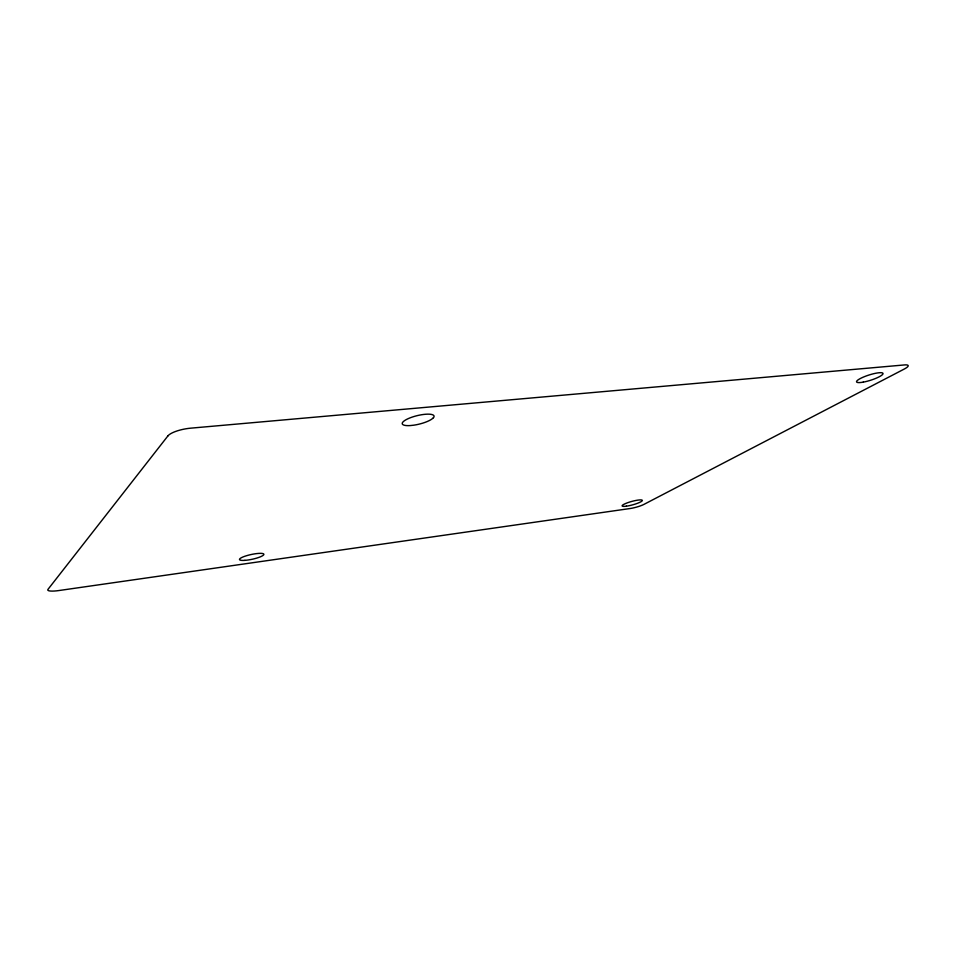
<?xml version="1.0" encoding="UTF-8"?>
<svg xmlns="http://www.w3.org/2000/svg" width="956" height="956" viewBox="0 0 956 956"><rect width="100%" height="100%" fill="white"/><g stroke="black" fill="none" stroke-linecap="round" stroke-linejoin="round"><path stroke-width="1.43" d="M167.898 435.936L47.967 589.386A13.671 2.641 -10.6 0 0 58.746 590.569L630.052 508.532A10.361 1.721 -15.3 0 0 643.902 504.41L904.161 369.1A13.993 2.748 -17.9 0 0 904.388 364.941L190.686 428.169A18.654 5.342 -10.7 0 0 167.898 435.936M433.415 417.724L431.73 419.17A16.372 4.362 -13.7 0 1 413.829 425.181L410.04 425.587A16.372 4.362 -13.7 0 1 403.814 421.178A16.372 4.362 -13.7 0 1 423.938 414.414A16.372 4.362 -13.7 0 1 433.415 417.724M863.232 382.137A13.85 2.737 -17.7 0 0 883.033 373.581A13.85 2.737 -17.7 0 0 863.16 377.178A13.85 2.737 -17.7 0 0 863.232 382.137M626.419 506.178A10.504 1.769 -15.3 0 0 642.324 500.621A10.504 1.769 -15.3 0 0 627.901 502.629A10.504 1.769 -15.3 0 0 626.419 506.178M244.915 560.359A12.476 2.426 -12.2 0 0 263.868 554.516A12.476 2.426 -12.2 0 0 246.301 555.783A12.476 2.426 -12.2 0 0 244.915 560.359"/></g></svg>
